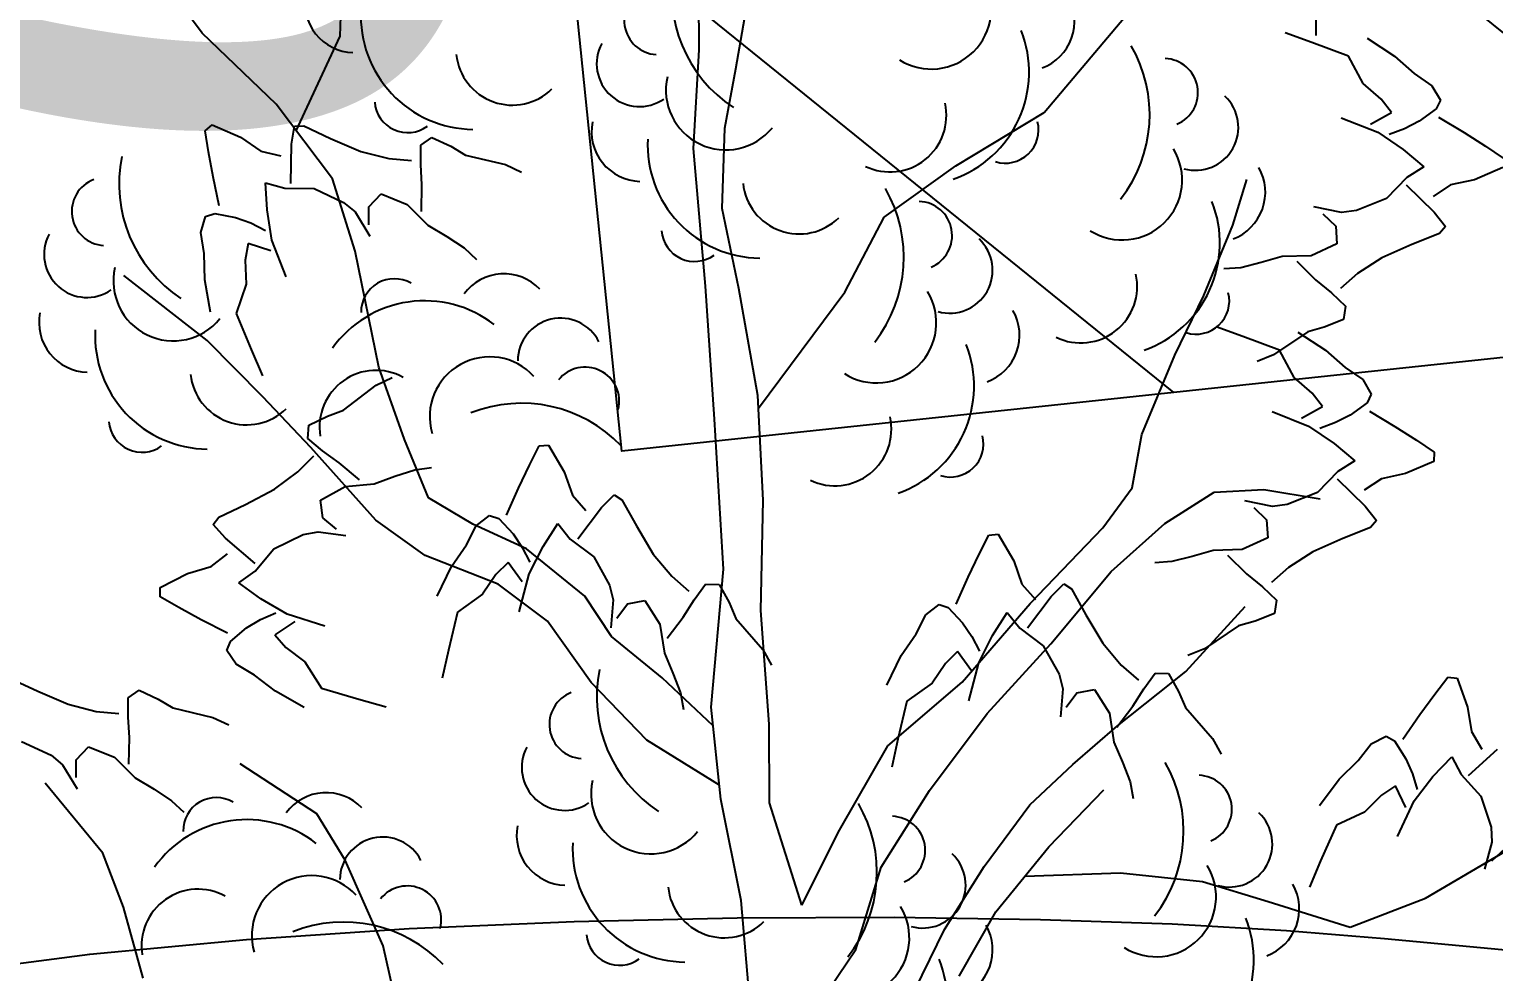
# Model space of a CAD drawing. Header units: millimetres. Extents: x 524954 to 526204, y 9523489 to 9524010.
# Drawn here: x 525502.65 to 525508.67, y 9523570.19 to 9523574.06 of the extents above; entities that cross this region are included whole.
import ezdxf
from ezdxf import colors
from ezdxf.entities.mleader import LeaderData, LeaderLine
from ezdxf.enums import TextEntityAlignment as Align
from ezdxf.math import Vec2, Vec3

# ---------------------------------------------------------------- set-up
doc = ezdxf.new("R2010")
doc.units = ezdxf.units.MM
doc.linetypes.add('ACAD_ISO12W100', pattern=[21, 12, -3, 0, -3, 0, -3])
for name, color, linetype in [('Arbre', 34, 'ACAD_ISO12W100'), ('Bati', 6, 'Continuous'), ('Bati_H', 1, 'Continuous'), ('CN_01_00', 3, 'Continuous'), ('ETQ IMPAIR', 7, 'Continuous'), ('ETQ PAIR', 7, 'Continuous'), ('Route - Route de la corniche de Brazzaville - Textes - Tabulations', 1, 'Continuous')]:
    doc.layers.add(name, color=color, linetype=linetype)
doc.styles.add('Affichages route', font='arial.ttf', dxfattribs={"height": 0.5})
doc.styles.get("Standard").update_dxf_attribs({"font": 'arial.ttf'})

# ---------------------------------------------------------------- blocks, each defined once
blk = doc.blocks.new('v088')
at = {"linetype": 'Continuous'}
for p, q in [((-1.8121, 9.0349), (-1.7966, 9.483)), ((-0.337, 8.9787), (-0.339, 9.3704)), ((-0.1861, 8.901), (-0.1306, 9.2193)), ((-2.3783, 9.048), (-2.4742, 9.1766)), ((1.08, 8.7222), (1.4442, 9.1527)), ((-2.0737, 8.7558), (-2.3783, 9.048)), ((-1.992, 8.6473), (-1.8121, 9.0349)), ((-0.3597, 8.574), (-0.337, 8.9787)), ((-0.2308, 8.6575), (-0.1861, 8.901)), ((-1.8434, 8.4497), (-2.0737, 8.7558)), ((0.7177, 8.5032), (1.08, 8.7222)), ((-0.2426, 8.3277), (-0.2308, 8.6575)), ((-0.3105, 8.0091), (-0.3597, 8.574)), ((0.4236, 8.2918), (0.7177, 8.5032)), ((-1.7501, 8.1531), (-1.8434, 8.4497)), ((1.8546, 8.2596), (1.9129, 8.4473)), ((-0.1735, 7.9995), (-0.2426, 8.3277)), ((0.2621, 7.9837), (0.4236, 8.2918)), ((1.7363, 7.971), (1.8546, 8.2596)), ((-1.6531, 7.6763), (-1.7501, 8.1531)), ((-2.3581, 7.786), (-2.6995, 8.0525)), ((-0.2742, 7.4626), (-0.3105, 8.0091)), ((-0.0959, 7.5596), (-0.1735, 7.9995)), ((-0.0934, 7.5087), (0.2621, 7.9837)), ((1.617, 7.726), (1.7363, 7.971)), ((-2.1294, 7.5544), (-2.3581, 7.786)), ((1.4808, 7.3998), (1.617, 7.726)), ((-1.5474, 7.38), (-1.6531, 7.6763)), ((-1.9323, 7.3471), (-2.1294, 7.5544)), ((-0.0745, 7.1309), (-0.0959, 7.5596)), ((-0.2365, 6.8477), (-0.2742, 7.4626)), ((1.4418, 7.1813), (1.4808, 7.3998)), ((-1.6648, 7.048), (-1.9323, 7.3471)), ((-1.4491, 7.1395), (-1.5474, 7.38)), ((1.3209, 7.0171), (1.4418, 7.1813)), ((1.5755, 7.0348), (1.778, 7.1634)), ((1.778, 7.1634), (1.983, 7.1739)), ((1.983, 7.1739), (2.2139, 7.1352)), ((-1.2665, 7.0314), (-1.4491, 7.1395)), ((-0.0837, 6.6768), (-0.0745, 7.1309)), ((-1.4628, 6.9029), (-1.6648, 7.048)), ((-1.0467, 6.9303), (-1.2665, 7.0314)), ((1.0227, 6.7061), (1.3209, 7.0171)), ((1.3557, 6.8374), (1.5755, 7.0348)), ((-0.8063, 6.7363), (-1.0467, 6.9303)), ((-1.1618, 6.7848), (-1.4628, 6.9029)), ((-0.2869, 6.2807), (-0.2365, 6.8477)), ((1.107, 6.54), (1.3557, 6.8374)), ((-0.9597, 6.6336), (-1.1618, 6.7848)), ((-0.6972, 6.5707), (-0.8063, 6.7363)), ((0.7433, 6.3831), (1.0227, 6.7061)), ((1.6628, 6.4272), (1.906, 6.6935)), ((-0.7803, 6.3824), (-0.9597, 6.6336)), ((-0.0491, 6.2111), (-0.0837, 6.6768)), ((-0.4884, 6.4009), (-0.6972, 6.5707)), ((0.8455, 6.2546), (1.107, 6.54)), ((-0.5514, 6.1446), (-0.7803, 6.3824)), ((-0.2789, 6.2036), (-0.4884, 6.4009)), ((0.4379, 6.1217), (0.7433, 6.3831)), ((1.3814, 6.2037), (1.6628, 6.4272)), ((-0.2479, 5.9022), (-0.2869, 6.2807)), ((-0.0486, 5.8877), (-0.0491, 6.2111)), ((0.6096, 5.9388), (0.8455, 6.2546)), ((1.1982, 6.0444), (1.3814, 6.2037)), ((-0.2539, 5.9607), (-0.5514, 6.1446)), ((0.2399, 5.7756), (0.4379, 6.1217)), ((-1.9071, 5.8427), (-2.2223, 6.0475)), ((1.0213, 5.879), (1.1982, 6.0444)), ((-2.7868, 5.6812), (-3.0229, 5.9686)), ((-0.1646, 5.4873), (-0.2479, 5.9022)), ((0.4109, 5.6237), (0.6096, 5.9388)), ((1.0995, 5.7065), (1.3247, 5.9413)), ((-1.7911, 5.6523), (-1.9071, 5.8427)), ((0.0846, 5.4676), (-0.0486, 5.8877)), ((0.8338, 5.6263), (1.0213, 5.879)), ((0.0846, 5.4676), (0.2399, 5.7756)), ((2.6462, 5.4963), (3.1193, 5.7735)), ((-2.7013, 5.4591), (-2.7868, 5.6812)), ((0.8812, 5.4407), (1.0995, 5.7065)), ((-1.6346, 5.3011), (-1.7911, 5.6523)), ((0.3061, 5.2857), (0.4109, 5.6237)), ((0.6713, 5.3679), (0.8338, 5.6263)), ((1.0006, 5.5861), (1.394, 5.6007)), ((1.394, 5.6007), (1.7306, 5.5642)), ((1.7306, 5.5642), (1.9997, 5.4827)), ((-0.1073, 4.8293), (-0.1646, 5.4873)), ((1.9997, 5.4827), (2.3377, 5.3779)), ((2.3377, 5.3779), (2.6462, 5.4963)), ((-2.6206, 5.1685), (-2.7013, 5.4591)), ((0.7312, 5.1764), (0.8812, 5.4407)), ((0.5102, 5.0412), (0.6713, 5.3679)), ((-1.5592, 4.9668), (-1.6346, 5.3011)), ((0.1613, 5.0712), (0.3061, 5.2857))]:
    blk.add_line(p, q, dxfattribs=at)
at = {"color": 3, "linetype": 'Continuous'}
for p, q in [((2.1964, 9.1077), (2.1964, 9.0385)), ((2.1801, 9.009), (2.0697, 9.0483)), ((2.4064, 9.0272), (2.519, 8.9533)), ((2.3301, 8.953), (2.1801, 9.009)), ((2.3912, 8.8412), (2.3301, 8.953)), ((2.519, 8.9533), (2.6006, 8.8814)), ((2.6006, 8.8814), (2.6731, 8.832)), ((2.4646, 8.7765), (2.3912, 8.8412)), ((2.6731, 8.832), (2.7077, 8.7725)), ((2.5067, 8.7213), (2.4646, 8.7765)), ((2.6907, 8.7368), (2.6207, 8.6861)), ((2.7077, 8.7725), (2.6907, 8.7368)), ((-2.3661, 8.6466), (-2.3369, 8.6719)), ((-2.3369, 8.6719), (-2.2212, 8.6209)), ((-2.0108, 8.5916), (-1.9993, 8.6654)), ((-1.9993, 8.6654), (-1.9613, 8.6665)), ((-1.9613, 8.6665), (-1.8509, 8.6153)), ((2.2998, 8.7005), (2.4501, 8.6406)), ((2.421, 8.6735), (2.5067, 8.7213)), ((2.6207, 8.6861), (2.5609, 8.6554)), ((2.7005, 8.7027), (2.8047, 8.6399)), ((-2.3527, 8.5599), (-2.3661, 8.6466)), ((-2.2212, 8.6209), (-2.1379, 8.5634)), ((-1.8509, 8.6153), (-1.7269, 8.5617)), ((-1.4801, 8.5879), (-1.4347, 8.6192)), ((-1.4347, 8.6192), (-1.3575, 8.5833)), ((2.4501, 8.6406), (2.5548, 8.5702)), ((2.5609, 8.6554), (2.4969, 8.632)), ((2.8047, 8.6399), (2.8931, 8.5838)), ((-2.3334, 8.4571), (-2.3527, 8.5599)), ((-2.1379, 8.5634), (-2.0557, 8.544)), ((-2.0143, 8.4309), (-2.0108, 8.5916)), ((-1.7269, 8.5617), (-1.6118, 8.5324)), ((-1.4805, 8.509), (-1.4801, 8.5879)), ((-1.3575, 8.5833), (-1.2966, 8.547)), ((-1.2966, 8.547), (-1.1322, 8.5082)), ((2.5548, 8.5702), (2.6402, 8.4985)), ((2.8931, 8.5838), (2.9656, 8.5345)), ((-1.6118, 8.5324), (-1.519, 8.5242)), ((-1.4754, 8.4248), (-1.4805, 8.509)), ((-1.1322, 8.5082), (-1.066, 8.4775)), ((2.6402, 8.4985), (2.5697, 8.4555)), ((2.9641, 8.4958), (2.8478, 8.4461)), ((-2.3082, 8.3381), (-2.3334, 8.4571)), ((-2.1178, 8.4334), (-2.0382, 8.4112)), ((-2.1118, 8.322), (-2.1178, 8.4334)), ((-1.4776, 8.3159), (-1.4754, 8.4248)), ((2.5697, 8.4555), (2.4865, 8.3693)), ((2.5678, 8.4245), (2.6828, 8.3123)), ((2.749, 8.4244), (2.6787, 8.3776)), ((2.8478, 8.4461), (2.749, 8.4244)), ((-2.0382, 8.4112), (-1.9184, 8.4092)), ((-1.9184, 8.4092), (-1.7971, 8.3529)), ((-1.6931, 8.3341), (-1.643, 8.3873)), ((-1.643, 8.3873), (-1.5356, 8.3441)), ((2.4865, 8.3693), (2.3625, 8.3191)), ((-2.3641, 8.2956), (-2.3264, 8.3076)), ((-2.3264, 8.3076), (-2.2415, 8.291)), ((-2.0919, 8.1974), (-2.1118, 8.322)), ((-1.7971, 8.3529), (-1.7497, 8.3134)), ((-1.7497, 8.3134), (-1.6897, 8.2145)), ((-1.6937, 8.2606), (-1.6931, 8.3341)), ((-1.5356, 8.3441), (-1.4515, 8.2595)), ((2.3013, 8.3113), (2.188, 8.335)), ((2.2245, 8.3065), (2.2778, 8.2559)), ((2.3625, 8.3191), (2.3013, 8.3113)), ((2.6828, 8.3123), (2.7289, 8.2536)), ((-2.384, 8.2298), (-2.3641, 8.2956)), ((-2.2415, 8.291), (-2.1783, 8.2684)), ((-2.1783, 8.2684), (-2.1175, 8.2375)), ((-1.4515, 8.2595), (-1.374, 8.2128)), ((2.2778, 8.2559), (2.2824, 8.183)), ((2.7289, 8.2536), (2.7037, 8.225)), ((-2.3706, 8.1431), (-2.384, 8.2298)), ((-2.1895, 8.1837), (-2.2011, 8.1153)), ((-2.0961, 8.1537), (-2.1895, 8.1837)), ((-2.0331, 8.0467), (-2.0919, 8.1974)), ((-1.374, 8.2128), (-1.3019, 8.1659)), ((2.2824, 8.183), (2.1776, 8.1339)), ((2.7037, 8.225), (2.591, 8.1793)), ((-2.3674, 8.0343), (-2.3706, 8.1431)), ((-1.3019, 8.1659), (-1.2515, 8.1184)), ((2.0584, 8.1303), (1.9713, 8.1055)), ((2.1776, 8.1339), (2.0584, 8.1303)), ((2.4672, 8.1253), (2.3672, 8.0611)), ((2.591, 8.1793), (2.4672, 8.1253)), ((-2.2011, 8.1153), (-2.1982, 8.0174)), ((1.8878, 8.0848), (1.8187, 8.0804)), ((1.9713, 8.1055), (1.8878, 8.0848)), ((2.1174, 8.1109), (2.1954, 8.0349)), ((2.3672, 8.0611), (2.2979, 7.9989)), ((-2.3445, 7.9016), (-2.3674, 8.0343)), ((-2.1982, 8.0174), (-2.2383, 7.8966)), ((2.1954, 8.0349), (2.2605, 7.9811)), ((2.2605, 7.9811), (2.3179, 7.927)), ((-2.2383, 7.8966), (-2.1768, 7.7487)), ((2.3179, 7.927), (2.3098, 7.8725)), ((1.8965, 7.8022), (1.7861, 7.8414)), ((2.1627, 7.8208), (2.0222, 7.7271)), ((2.1227, 7.8203), (2.2353, 7.7465)), ((2.2308, 7.8405), (2.1627, 7.8208)), ((2.3098, 7.8725), (2.2308, 7.8405)), ((2.0465, 7.7461), (1.8965, 7.8022)), ((-2.1768, 7.7487), (-2.1302, 7.6412)), ((2.0222, 7.7271), (1.9545, 7.6997)), ((2.1075, 7.6343), (2.0465, 7.7461)), ((2.2353, 7.7465), (2.3169, 7.6746)), ((2.3169, 7.6746), (2.3894, 7.6252)), ((-1.7972, 7.4997), (-1.6632, 7.6026)), ((-1.6632, 7.6026), (-1.5976, 7.6345)), ((2.1809, 7.5696), (2.1075, 7.6343)), ((2.3894, 7.6252), (2.424, 7.5657)), ((2.223, 7.5144), (2.1809, 7.5696)), ((2.407, 7.5299), (2.337, 7.4793)), ((2.424, 7.5657), (2.407, 7.5299)), ((-1.9404, 7.4382), (-1.8638, 7.4754)), ((-1.8638, 7.4754), (-1.7972, 7.4997)), ((2.0162, 7.4937), (2.1664, 7.4338)), ((2.1373, 7.4666), (2.223, 7.5144)), ((2.337, 7.4793), (2.2772, 7.4485)), ((2.4169, 7.4959), (2.521, 7.4331)), ((-1.9448, 7.3833), (-1.9404, 7.4382)), ((2.1664, 7.4338), (2.2711, 7.3633)), ((2.2772, 7.4485), (2.2132, 7.4252)), ((2.521, 7.4331), (2.6094, 7.377)), ((-1.8839, 7.3331), (-1.9448, 7.3833)), ((-1.0336, 7.2746), (-0.9936, 7.3527)), ((-0.9936, 7.3527), (-0.9551, 7.3561)), ((-0.9551, 7.3561), (-0.8913, 7.2468)), ((2.2711, 7.3633), (2.3565, 7.2916)), ((2.6094, 7.377), (2.6819, 7.3276)), ((-1.985, 7.2461), (-1.9201, 7.3129)), ((-1.8154, 7.2839), (-1.8839, 7.3331)), ((-1.7325, 7.2133), (-1.8154, 7.2839)), ((2.3565, 7.2916), (2.286, 7.2486)), ((2.6805, 7.289), (2.5641, 7.2392)), ((2.6819, 7.3276), (2.6805, 7.289)), ((-2.0805, 7.1754), (-1.985, 7.2461)), ((-1.6722, 7.1979), (-1.587, 7.2285)), ((-1.587, 7.2285), (-1.5051, 7.2548)), ((-1.5051, 7.2548), (-1.4365, 7.2638)), ((-1.0783, 7.18), (-1.0336, 7.2746)), ((-0.8913, 7.2468), (-0.8575, 7.1514)), ((2.286, 7.2486), (2.2028, 7.1624)), ((2.5641, 7.2392), (2.4653, 7.2176)), ((-2.2004, 7.1132), (-2.0805, 7.1754)), ((-1.8923, 7.1303), (-1.791, 7.1862)), ((-1.791, 7.1862), (-1.6722, 7.1979)), ((-1.1277, 7.0688), (-1.0783, 7.18)), ((2.2028, 7.1624), (2.0788, 7.1122)), ((2.2841, 7.2177), (2.3991, 7.1055)), ((2.4653, 7.2176), (2.395, 7.1707)), ((-2.3098, 7.06), (-2.2004, 7.1132)), ((-1.8828, 7.0578), (-1.8923, 7.1303)), ((-0.8575, 7.1514), (-0.8023, 7.0875)), ((-0.8351, 6.9716), (-0.7381, 7.0997)), ((-0.7381, 7.0997), (-0.6855, 7.1528)), ((-0.6855, 7.1528), (-0.654, 7.1313)), ((-0.654, 7.1313), (-0.5947, 7.0251)), ((2.0176, 7.1045), (1.9044, 7.1282)), ((1.9408, 7.0996), (1.9941, 7.049)), ((2.0788, 7.1122), (2.0176, 7.1045)), ((2.3991, 7.1055), (2.4452, 7.0467)), ((-2.333, 7.0298), (-2.3098, 7.06)), ((-1.8262, 7.0109), (-1.8828, 7.0578)), ((-1.2526, 7.0255), (-1.1978, 7.0672)), ((-1.1978, 7.0672), (-1.1602, 7.0548)), ((-1.1602, 7.0548), (-1.1012, 6.9916)), ((1.9941, 7.049), (1.9988, 6.9761)), ((2.4452, 7.0467), (2.4201, 7.0181)), ((-2.283, 6.9743), (-2.333, 7.0298)), ((-2.0833, 6.9307), (-1.963, 6.9891)), ((-1.963, 6.9891), (-1.9025, 7.0009)), ((-1.9025, 7.0009), (-1.7879, 6.9849)), ((-1.2925, 6.9474), (-1.2526, 7.0255)), ((-1.1012, 6.9916), (-1.0633, 6.9361)), ((-0.978, 6.9406), (-0.9175, 7.0343)), ((-0.9175, 7.0343), (-0.8661, 6.9697)), ((-0.5947, 7.0251), (-0.5257, 6.909)), ((0.8128, 6.9092), (0.8527, 6.9872)), ((0.8527, 6.9872), (0.8913, 6.9906)), ((0.8913, 6.9906), (0.9551, 6.8814)), ((2.4201, 7.0181), (2.3073, 6.9725)), ((-2.1607, 6.8701), (-2.283, 6.9743)), ((-2.1606, 6.8391), (-2.0833, 6.9307)), ((-1.3538, 6.8575), (-1.2925, 6.9474)), ((-1.0633, 6.9361), (-1.0322, 6.8755)), ((-1.0349, 6.828), (-0.978, 6.9406)), ((-0.8661, 6.9697), (-0.7702, 6.8978)), ((1.7747, 6.9234), (1.6876, 6.8986)), ((1.8939, 6.9271), (1.7747, 6.9234)), ((1.9988, 6.9761), (1.8939, 6.9271)), ((2.1835, 6.9184), (2.0835, 6.8543)), ((2.3073, 6.9725), (2.1835, 6.9184)), ((-2.4387, 6.8298), (-2.3415, 6.858)), ((-2.3415, 6.858), (-2.2745, 6.9095)), ((-1.413, 6.7366), (-1.3538, 6.8575)), ((-1.122, 6.8741), (-1.1715, 6.8255)), ((-1.0639, 6.7951), (-1.122, 6.8741)), ((-0.7702, 6.8978), (-0.705, 6.781)), ((-0.5257, 6.909), (-0.4496, 6.8178)), ((0.7681, 6.8145), (0.8128, 6.9092)), ((0.9551, 6.8814), (0.9888, 6.786)), ((1.6041, 6.8779), (1.535, 6.8736)), ((1.6876, 6.8986), (1.6041, 6.8779)), ((1.8337, 6.904), (1.9118, 6.828)), ((-2.5514, 6.7723), (-2.4387, 6.8298)), ((-2.228, 6.7914), (-2.1606, 6.8391)), ((-1.1715, 6.8255), (-1.2266, 6.7446)), ((-1.0757, 6.6715), (-1.0349, 6.828)), ((-0.4496, 6.8178), (-0.3793, 6.7567)), ((0.7187, 6.7034), (0.7681, 6.8145)), ((1.9118, 6.828), (1.9768, 6.7743)), ((2.0835, 6.8543), (2.0142, 6.7921)), ((-2.5502, 6.7337), (-2.5514, 6.7723)), ((-2.1379, 6.7256), (-2.228, 6.7914)), ((-1.2266, 6.7446), (-1.3299, 6.6702)), ((-0.705, 6.781), (-0.6897, 6.7213)), ((-0.357, 6.7218), (-0.3104, 6.7855)), ((-0.3104, 6.7855), (-0.2553, 6.7842)), ((-0.2553, 6.7842), (-0.2138, 6.7099)), ((0.9888, 6.786), (1.0441, 6.7221)), ((1.1083, 6.7343), (1.1609, 6.7873)), ((1.1609, 6.7873), (1.1923, 6.7659)), ((1.1923, 6.7659), (1.2517, 6.6597)), ((1.9768, 6.7743), (2.0342, 6.7201)), ((-2.4746, 6.6893), (-2.5502, 6.7337)), ((-2.3827, 6.6392), (-2.4746, 6.6893)), ((-2.0288, 6.6624), (-2.1379, 6.7256)), ((-0.6897, 6.7213), (-0.6991, 6.6059)), ((-0.6753, 6.6457), (-0.6318, 6.7049)), ((-0.6318, 6.7049), (-0.56, 6.7185)), ((-0.56, 6.7185), (-0.4983, 6.6206)), ((-0.4022, 6.6506), (-0.357, 6.7218)), ((-0.2138, 6.7099), (-0.1857, 6.6447)), ((0.5938, 6.6601), (0.6485, 6.7018)), ((0.6485, 6.7018), (0.6861, 6.6893)), ((0.6861, 6.6893), (0.7451, 6.6262)), ((1.0112, 6.6062), (1.1083, 6.7343)), ((2.0342, 6.7201), (2.0261, 6.6656)), ((-2.2745, 6.5836), (-2.3827, 6.6392)), ((-2.1959, 6.6055), (-2.1384, 6.6402)), ((-2.1384, 6.6402), (-2.076, 6.6678)), ((-1.9976, 6.6315), (-2.0798, 6.5781)), ((-1.8748, 6.6127), (-2.0288, 6.6624)), ((-1.3299, 6.6702), (-1.3669, 6.5144)), ((-0.4983, 6.6206), (-0.4798, 6.5027)), ((-0.4679, 6.5637), (-0.4022, 6.6506)), ((-0.1857, 6.6447), (-0.0753, 6.5169)), ((0.5538, 6.582), (0.5938, 6.6601)), ((0.7451, 6.6262), (0.7831, 6.5707)), ((0.8684, 6.5752), (0.9289, 6.6689)), ((0.9289, 6.6689), (0.9803, 6.6043)), ((1.2517, 6.6597), (1.3207, 6.5436)), ((1.9472, 6.6337), (1.879, 6.6139)), ((2.0261, 6.6656), (1.9472, 6.6337)), ((-2.2624, 6.5503), (-2.1959, 6.6055)), ((-2.0798, 6.5781), (-2.0342, 6.5259)), ((0.4926, 6.4921), (0.5538, 6.582)), ((0.7831, 6.5707), (0.8142, 6.5101)), ((0.8114, 6.4626), (0.8684, 6.5752)), ((0.9803, 6.6043), (1.0762, 6.5324)), ((1.879, 6.6139), (1.7385, 6.5203)), ((-2.2769, 6.5134), (-2.2624, 6.5503)), ((-2.2384, 6.4564), (-2.2769, 6.5134)), ((-2.0342, 6.5259), (-1.9565, 6.4662)), ((-1.3669, 6.5144), (-1.3922, 6.3999)), ((-0.4798, 6.5027), (-0.4444, 6.4194)), ((-0.0753, 6.5169), (-0.0397, 6.4532)), ((0.7244, 6.5087), (0.6749, 6.4601)), ((0.7824, 6.4297), (0.7244, 6.5087)), ((1.0762, 6.5324), (1.1414, 6.4156)), ((1.3207, 6.5436), (1.3968, 6.4523)), ((1.7385, 6.5203), (1.6708, 6.4929)), ((-2.1628, 6.412), (-2.2384, 6.4564)), ((-1.9565, 6.4662), (-1.8881, 6.3588)), ((0.4333, 6.3712), (0.4926, 6.4921)), ((0.6749, 6.4601), (0.6198, 6.3792)), ((0.7707, 6.306), (0.8114, 6.4626)), ((1.3968, 6.4523), (1.4671, 6.3913)), ((-3.1633, 6.397), (-3.053, 6.3458)), ((-2.0765, 6.3457), (-2.1628, 6.412)), ((-0.4444, 6.4194), (-0.4135, 6.3391)), ((0.6198, 6.3792), (0.5164, 6.3047)), ((1.1414, 6.4156), (1.1567, 6.3559)), ((1.4894, 6.3564), (1.536, 6.4201)), ((1.536, 6.4201), (1.5911, 6.4188)), ((1.5911, 6.4188), (1.6326, 6.3444)), ((2.6849, 6.3343), (2.7388, 6.4036)), ((2.7388, 6.4036), (2.7772, 6.3997)), ((2.7772, 6.3997), (2.8196, 6.2805)), ((-3.053, 6.3458), (-2.929, 6.2922)), ((-2.6826, 6.2395), (-2.6821, 6.3185)), ((-2.6821, 6.3185), (-2.6368, 6.3497)), ((-2.6368, 6.3497), (-2.5596, 6.3138)), ((-1.9592, 6.2797), (-2.0765, 6.3457)), ((-1.8881, 6.3588), (-1.7347, 6.313)), ((-0.4135, 6.3391), (-0.4006, 6.2711)), ((1.1567, 6.3559), (1.1472, 6.2405)), ((1.171, 6.2803), (1.2146, 6.3394)), ((1.2146, 6.3394), (1.2864, 6.3531)), ((1.2864, 6.3531), (1.3481, 6.2552)), ((1.4442, 6.2852), (1.4894, 6.3564)), ((1.6326, 6.3444), (1.6606, 6.2793)), ((2.6234, 6.2497), (2.6849, 6.3343)), ((-2.929, 6.2922), (-2.8139, 6.2629)), ((-2.8139, 6.2629), (-2.7211, 6.2547)), ((-2.5596, 6.3138), (-2.4986, 6.2775)), ((-2.4986, 6.2775), (-2.3343, 6.2387)), ((-1.7347, 6.313), (-1.6219, 6.2812)), ((0.5164, 6.3047), (0.4795, 6.1489)), ((1.3784, 6.1983), (1.4442, 6.2852)), ((1.6606, 6.2793), (1.771, 6.1515)), ((2.8196, 6.2805), (2.8349, 6.1805)), ((-2.6774, 6.1553), (-2.6826, 6.2395)), ((-2.3343, 6.2387), (-2.2681, 6.208)), ((1.3481, 6.2552), (1.3665, 6.1373)), ((2.5541, 6.1497), (2.6234, 6.2497)), ((-3.1205, 6.1398), (-2.9991, 6.0834)), ((-2.6797, 6.0464), (-2.6774, 6.1553)), ((0.4795, 6.1489), (0.4542, 6.0345)), ((1.3665, 6.1373), (1.4019, 6.054)), ((1.771, 6.1515), (1.8066, 6.0878)), ((2.4234, 6.1305), (2.4849, 6.1612)), ((2.4849, 6.1612), (2.5195, 6.142)), ((2.5195, 6.142), (2.5657, 6.0689)), ((2.8349, 6.1805), (2.8773, 6.1074)), ((-2.9991, 6.0834), (-2.9517, 6.044)), ((-2.8952, 6.0647), (-2.845, 6.1178)), ((-2.845, 6.1178), (-2.7377, 6.0747)), ((2.3695, 6.0612), (2.4234, 6.1305)), ((2.6772, 5.9958), (2.7542, 6.0766)), ((2.7542, 6.0766), (2.7926, 6.0035)), ((2.8234, 5.9997), (2.9427, 6.1074)), ((-2.9517, 6.044), (-2.8917, 5.945)), ((-2.8958, 5.9912), (-2.8952, 6.0647)), ((-2.7377, 6.0747), (-2.6536, 5.99)), ((1.4019, 6.054), (1.4328, 5.9737)), ((2.2926, 5.9843), (2.3695, 6.0612)), ((2.5657, 6.0689), (2.5926, 6.0074)), ((-2.6536, 5.99), (-2.576, 5.9433)), ((1.4328, 5.9737), (1.4458, 5.9057)), ((2.2118, 5.8766), (2.2926, 5.9843)), ((2.5234, 5.9574), (2.4657, 5.9189)), ((2.5657, 5.8689), (2.5234, 5.9574)), ((2.5926, 6.0074), (2.6118, 5.942)), ((2.6003, 5.8958), (2.6772, 5.9958)), ((2.7926, 6.0035), (2.8734, 5.9151)), ((-2.576, 5.9433), (-2.5039, 5.8964)), ((-2.5039, 5.8964), (-2.4536, 5.8489)), ((2.4657, 5.9189), (2.3964, 5.8497)), ((2.5311, 5.7497), (2.6003, 5.8958)), ((2.8734, 5.9151), (2.9157, 5.7881)), ((2.3964, 5.8497), (2.281, 5.7958)), ((2.281, 5.7958), (2.2156, 5.6496)), ((2.9157, 5.7881), (2.9196, 5.7266)), ((2.9196, 5.7266), (2.8888, 5.615)), ((2.9196, 5.6496), (2.9734, 5.6996)), ((2.2156, 5.6496), (2.1695, 5.5419))]:
    blk.add_line(p, q, dxfattribs=at)
for centre, major_axis, start_param, end_param in [((0.1148, 9.2139), (-0.3995, 0.3995), 0.587708, 1.773422), ((0.617, 9.1466), (-0.1741, 0.1741), 1.793126, 4.475865), ((-1.7527, 9.1724), (-0.1445, 0.1445), 0.590553, 2.325666), ((-0.5045, 9.0993), (0.099, 0.099), 1.149268, 3.862844), ((1.0008, 9.0963), (-0.1445, 0.1445), 2.713295, 4.448408), ((-1.2605, 9.1191), (0.3298, 0.3298), 2.307735, 3.914618), ((0.5518, 8.8878), (-0.3298, 0.3298), 2.69514, 4.302022), ((-0.5819, 8.9225), (0.1246, 0.1246), 1.864761, 4.52862), ((0.9486, 8.7133), (-0.3995, 0.3995), 3.265538, 4.451253), ((-1.1039, 8.9843), (0.1641, 0.1641), 2.463212, 4.701636), ((1.5719, 8.8034), (0.099, 0.099), 4.31771, 7.031286), ((-0.2273, 8.8143), (0.1741, 0.1741), 2.133893, 4.816631), ((1.7019, 8.6608), (0.1246, 0.1246), 3.651933, 6.315792), ((-1.5338, 8.7756), (0.0964, 0.0964), 2.435534, 4.557933), ((0.4467, 8.71), (-0.1641, 0.1641), 1.908121, 4.146545), ((-0.5746, 8.6435), (0.1445, 0.1445), 2.161349, 3.896462), ((0.9208, 8.6502), (0.0964, 0.0964), 3.62262, 5.745019), ((-0.0825, 8.5902), (0.3298, 0.3298), 2.307735, 3.914618), ((1.4008, 8.4446), (0.1741, 0.1741), 3.363922, 6.046661), ((-2.1547, 8.4302), (0.3995, 0.3995), 2.158504, 3.344219), ((1.7845, 8.3943), (-0.1445, 0.1445), 2.713295, 4.448408), ((-2.774, 8.3155), (-0.099, 0.099), -0.421529, 2.292047), ((0.0741, 8.4554), (0.1641, 0.1641), 2.463212, 4.701636), ((-0.0612, 8.1267), (-0.3995, 0.3995), 3.265538, 4.451253), ((0.5622, 8.2168), (0.099, 0.099), 4.31771, 7.031286), ((1.3355, 8.1858), (-0.3298, 0.3298), 2.69514, 4.302022), ((-2.8514, 8.1388), (-0.1246, 0.1246), 0.293965, 2.957824), ((-0.3558, 8.2467), (0.0964, 0.0964), 2.435534, 4.557933), ((0.6922, 8.0742), (-0.1246, 0.1246), 2.081137, 4.744996), ((-2.4968, 8.0306), (0.1741, 0.1741), 2.133893, 4.816631), ((-1.1385, 7.8551), (-0.1445, 0.1445), 4.692823, 6.427936), ((-1.5891, 7.9031), (0.0964, 0.0964), 0.254619, 2.377018), ((1.2305, 8.008), (0.1641, 0.1641), 3.478918, 5.717341), ((-1.4642, 7.4823), (0.3298, 0.3298), 0.12682, 1.733702), ((0.391, 7.858), (0.1741, 0.1741), 3.363922, 6.046661), ((1.7045, 7.9482), (-0.0964, 0.0964), 2.051824, 4.174223), ((-2.8441, 7.8598), (-0.1445, 0.1445), 0.590553, 2.325666), ((-0.9057, 7.7012), (0.1246, 0.1246), 5.967031, 8.63089), ((0.7748, 7.8077), (-0.1445, 0.1445), 2.713295, 4.448408), ((-2.352, 7.8064), (0.3298, 0.3298), 2.307735, 3.914618), ((0.3258, 7.5992), (0.3298, 0.3298), 4.265936, 5.872819), ((-1.1975, 7.4726), (-0.1741, 0.1741), 4.665366, 7.348105), ((-2.1954, 7.6717), (0.1641, 0.1641), 2.463212, 4.701636), ((-1.6643, 7.4312), (-0.1641, 0.1641), -1.288499, 0.949924), ((-0.8052, 7.5365), (-0.099, 0.099), 3.680741, 6.394318), ((-1.0661, 6.9632), (-0.3995, 0.3995), 4.689978, 5.875693), ((0.2207, 7.4214), (0.1641, 0.1641), 3.478918, 5.717341), ((-2.6253, 7.463), (0.0964, 0.0964), 2.435534, 4.557933), ((0.6948, 7.3616), (-0.0964, 0.0964), 2.051824, 4.174223), ((-0.1929, 6.3242), (-0.3995, 0.3995), 0.587708, 1.773422), ((-0.8122, 6.2095), (-0.099, 0.099), -0.421529, 2.292047), ((-0.8896, 6.0328), (0.1246, 0.1246), 1.864761, 4.52862), ((1.088, 5.7707), (-0.3995, 0.3995), 3.265538, 4.451253), ((-0.535, 5.9246), (0.1741, 0.1741), 2.133893, 4.816631), ((1.7113, 5.8608), (0.099, 0.099), 4.31771, 7.031286), ((-2.32, 5.773), (0.0964, 0.0964), 0.254619, 2.377018), ((-1.8693, 5.7251), (0.1445, 0.1445), 6.263619, 7.998733), ((-0.1718, 5.6024), (0.3995, 0.3995), 4.836335, 6.022049), ((1.8413, 5.7182), (-0.1246, 0.1246), 2.081137, 4.744996), ((-2.1951, 5.3523), (0.3298, 0.3298), 0.12682, 1.733702), ((-0.8824, 5.7538), (-0.1445, 0.1445), 0.590553, 2.325666), ((0.4516, 5.6925), (0.099, 0.099), 4.31771, 7.031286), ((-1.6366, 5.5711), (-0.1246, 0.1246), 4.396235, 7.060094), ((-0.3902, 5.7004), (0.3298, 0.3298), 2.307735, 3.914618), ((0.5816, 5.5499), (0.1246, 0.1246), 3.651933, 6.315792), ((-1.9284, 5.3425), (0.1741, 0.1741), 6.236163, 8.918901), ((1.5402, 5.502), (0.1741, 0.1741), 3.363922, 6.046661), ((-2.3952, 5.3012), (-0.1641, 0.1641), -1.288499, 0.949924), ((-1.536, 5.4064), (0.099, 0.099), 5.251538, 7.965114), ((-0.2336, 5.5657), (-0.1641, 0.1641), 0.892416, 3.130839), ((1.924, 5.4517), (-0.1445, 0.1445), 2.713295, 4.448408), ((-1.7969, 4.8332), (0.3995, 0.3995), 6.260774, 7.446489), ((0.2804, 5.3337), (0.1741, 0.1741), 3.363922, 6.046661), ((1.4749, 5.2432), (0.3298, 0.3298), 4.265936, 5.872819), ((0.6642, 5.2834), (-0.1445, 0.1445), 2.713295, 4.448408), ((-0.6635, 5.357), (0.0964, 0.0964), 2.435534, 4.557933), ((0.2152, 5.0749), (-0.3298, 0.3298), 2.69514, 4.302022)]:
    blk.add_ellipse(centre, major_axis=major_axis, ratio=1, start_param=start_param, end_param=end_param, dxfattribs=at)

msp = doc.modelspace()

# ---------------------------------------------------------------- hatches: boundary and pattern name
at = {"layer": 'Bati_H'}
h = msp.add_hatch(dxfattribs=at)
h.set_pattern_fill('_U', color=256, scale=2, angle=-38.94652, style=0, pattern_type=0)
h.set_pattern_definition([(321.053478824, (0, 0), (1.25718948663, 1.5554660378), [])])
h.paths.add_polyline_path([(525512.3454, 9523578.1121), (525512.7423, 9523574.3699), (525509.0512, 9523573.9785), (525509.1805, 9523572.7632), (525505.0839, 9523572.3288), (525504.1421, 9523581.5459), (525508.2878, 9523581.9856), (525508.1665, 9523583.1292), (525511.8224, 9523583.5169), (525512.3802, 9523578.1158)])

# ---------------------------------------------------------------- linework, layer by layer
at = {"layer": 'Bati', "flags": 128}
msp.add_lwpolyline([(525512.3454, 9523578.1121), (525512.7423, 9523574.3699), (525509.0512, 9523573.9785), (525509.1805, 9523572.7632), (525505.0839, 9523572.3288), (525504.1421, 9523581.5459), (525508.2878, 9523581.9856), (525508.1665, 9523583.1292), (525511.8224, 9523583.5169), (525512.3802, 9523578.1158)], close=True, dxfattribs=at)
at = {"layer": 'CN_01_00', "elevation": 271, "flags": 128}
msp.add_lwpolyline([(525499.3186, 9523569.3333), (525499.6694, 9523569.4611), (525500.0315, 9523569.5933), (525500.4132, 9523569.7261), (525500.8227, 9523569.8556), (525501.2683, 9523569.9779), (525501.7582, 9523570.0891), (525502.3006, 9523570.1853), (525502.8996, 9523570.2635), (525503.5422, 9523570.324), (525504.211, 9523570.3682), (525504.8888, 9523570.3973), (525505.5584, 9523570.4125), (525506.2025, 9523570.4151), (525506.8038, 9523570.4063), (525507.3451, 9523570.3874), (525507.814, 9523570.3601), (525508.2174, 9523570.3281), (525508.5671, 9523570.2953), (525508.8749, 9523570.266)], dxfattribs=at)

# ---------------------------------------------------------------- block references
at = {"layer": 'Arbre'}
msp.add_blockref('v088', (525505.739, 9523564.997), dxfattribs=at)

# ---------------------------------------------------------------- texts
at = {"layer": 'Route - Route de la corniche de Brazzaville - Textes - Tabulations', "style": 'Affichages route'}
msp.add_text('340.0', height=3, rotation=259.49755, dxfattribs=at).set_placement((525504.6343, 9523583.8568), align=Align.MIDDLE_LEFT)

# ---------------------------------------------------------------- next in the draw order: leaders
at = {"layer": 'ETQ IMPAIR'}
ml = msp.add_multileader_mtext('Standard', dxfattribs=at)
ml.set_content('Bretelle de sortie', color=256)
ml.set_leader_properties()
ml.build(insert=Vec2(0, 0))
ml.multileader.update_dxf_attribs({"has_text_frame": 1, "dogleg_length": 2.5, "arrow_head_size": 3.5})
ctx = ml.context
ctx.base_point, ctx.char_height, ctx.arrow_head_size, ctx.landing_gap_size, ctx.plane_origin, ctx.plane_x_axis, ctx.plane_y_axis = Vec3(525474.1516, 9523564.5654), 3.5, 3.5, 0.8, Vec3(525502.4293, 9523493.0548), Vec3(0.864942, -0.501872), Vec3(0.501872, 0.864942)
ctx.text_align_type = 1
notes = []
notes.append((ctx, [(1, (1, 1, 0), (525471.9893, 9523565.82), (0.864942, -0.501872), 2.5, [(0, [(525489.2386, 9523620.9475)], 0, [])])]))
ctx.mtext.insert, ctx.mtext.text_direction, ctx.mtext.rotation, ctx.mtext.alignment, ctx.mtext.flow_direction = Vec3(525491.3611, 9523556.6362), Vec3(0.864942, -0.501872), 5.757423, 2, 5
ctx.mtext.has_bg_fill, ctx.mtext.bg_color, ctx.mtext.bg_scale_factor, ctx.mtext.bg_transparency, ctx.mtext.use_window_bg_color = 1, -1027028792, 1.5, 0, 1
for ctx, leaders in notes:
    for number, flags, end, landing, length, lines in leaders:
        leader = LeaderData()
        leader.index, (leader.has_last_leader_line, leader.has_dogleg_vector, leader.attachment_direction) = number, flags
        leader.last_leader_point, leader.dogleg_vector, leader.dogleg_length = Vec3(end), Vec3(landing), length
        for number, points, colour, breaks in lines:
            line = LeaderLine()
            line.index, line.vertices, line.color, line.breaks = number, Vec3.list(points), colors.encode_raw_color(colour), breaks
            leader.lines.append(line)
        ctx.leaders.append(leader)

# ---------------------------------------------------------------- next in the draw order: leaders
at = {"layer": 'ETQ PAIR'}
ml = msp.add_multileader_mtext('Standard', dxfattribs=at)
ml.set_content('Bretelle de sortie', color=256)
ml.set_leader_properties()
ml.build(insert=Vec2(0, 0))
ml.multileader.update_dxf_attribs({"has_text_frame": 1, "dogleg_length": 2.5, "arrow_head_size": 3.5})
ctx = ml.context
ctx.base_point, ctx.char_height, ctx.arrow_head_size, ctx.landing_gap_size, ctx.plane_origin, ctx.plane_x_axis, ctx.plane_y_axis = Vec3(525467.9026, 9523544.2721), 3.5, 3.5, 0.8, Vec3(525502.4293, 9523493.0548), Vec3(0.940159, 0.340735), Vec3(-0.340735, 0.940159)
ctx.text_align_type = 1
notes = []
notes.append((ctx, [(0, (1, 1, 0), (525505.7246, 9523557.9797), (-0.940159, -0.340735), 2.5, [(0, [(525489.2386, 9523620.9475)], 0, [])])]))
ctx.mtext.insert, ctx.mtext.text_direction, ctx.mtext.rotation, ctx.mtext.alignment, ctx.mtext.flow_direction = Vec3(525485.0324, 9523552.3722), Vec3(0.940159, 0.340735), 0.347698, 2, 5
ctx.mtext.has_bg_fill, ctx.mtext.bg_color, ctx.mtext.bg_scale_factor, ctx.mtext.bg_transparency, ctx.mtext.use_window_bg_color = 1, -1027028792, 1.5, 0, 1
for ctx, leaders in notes:
    for number, flags, end, landing, length, lines in leaders:
        leader = LeaderData()
        leader.index, (leader.has_last_leader_line, leader.has_dogleg_vector, leader.attachment_direction) = number, flags
        leader.last_leader_point, leader.dogleg_vector, leader.dogleg_length = Vec3(end), Vec3(landing), length
        for number, points, colour, breaks in lines:
            line = LeaderLine()
            line.index, line.vertices, line.color, line.breaks = number, Vec3.list(points), colors.encode_raw_color(colour), breaks
            leader.lines.append(line)
        ctx.leaders.append(leader)

doc.saveas('drawing.dxf')
